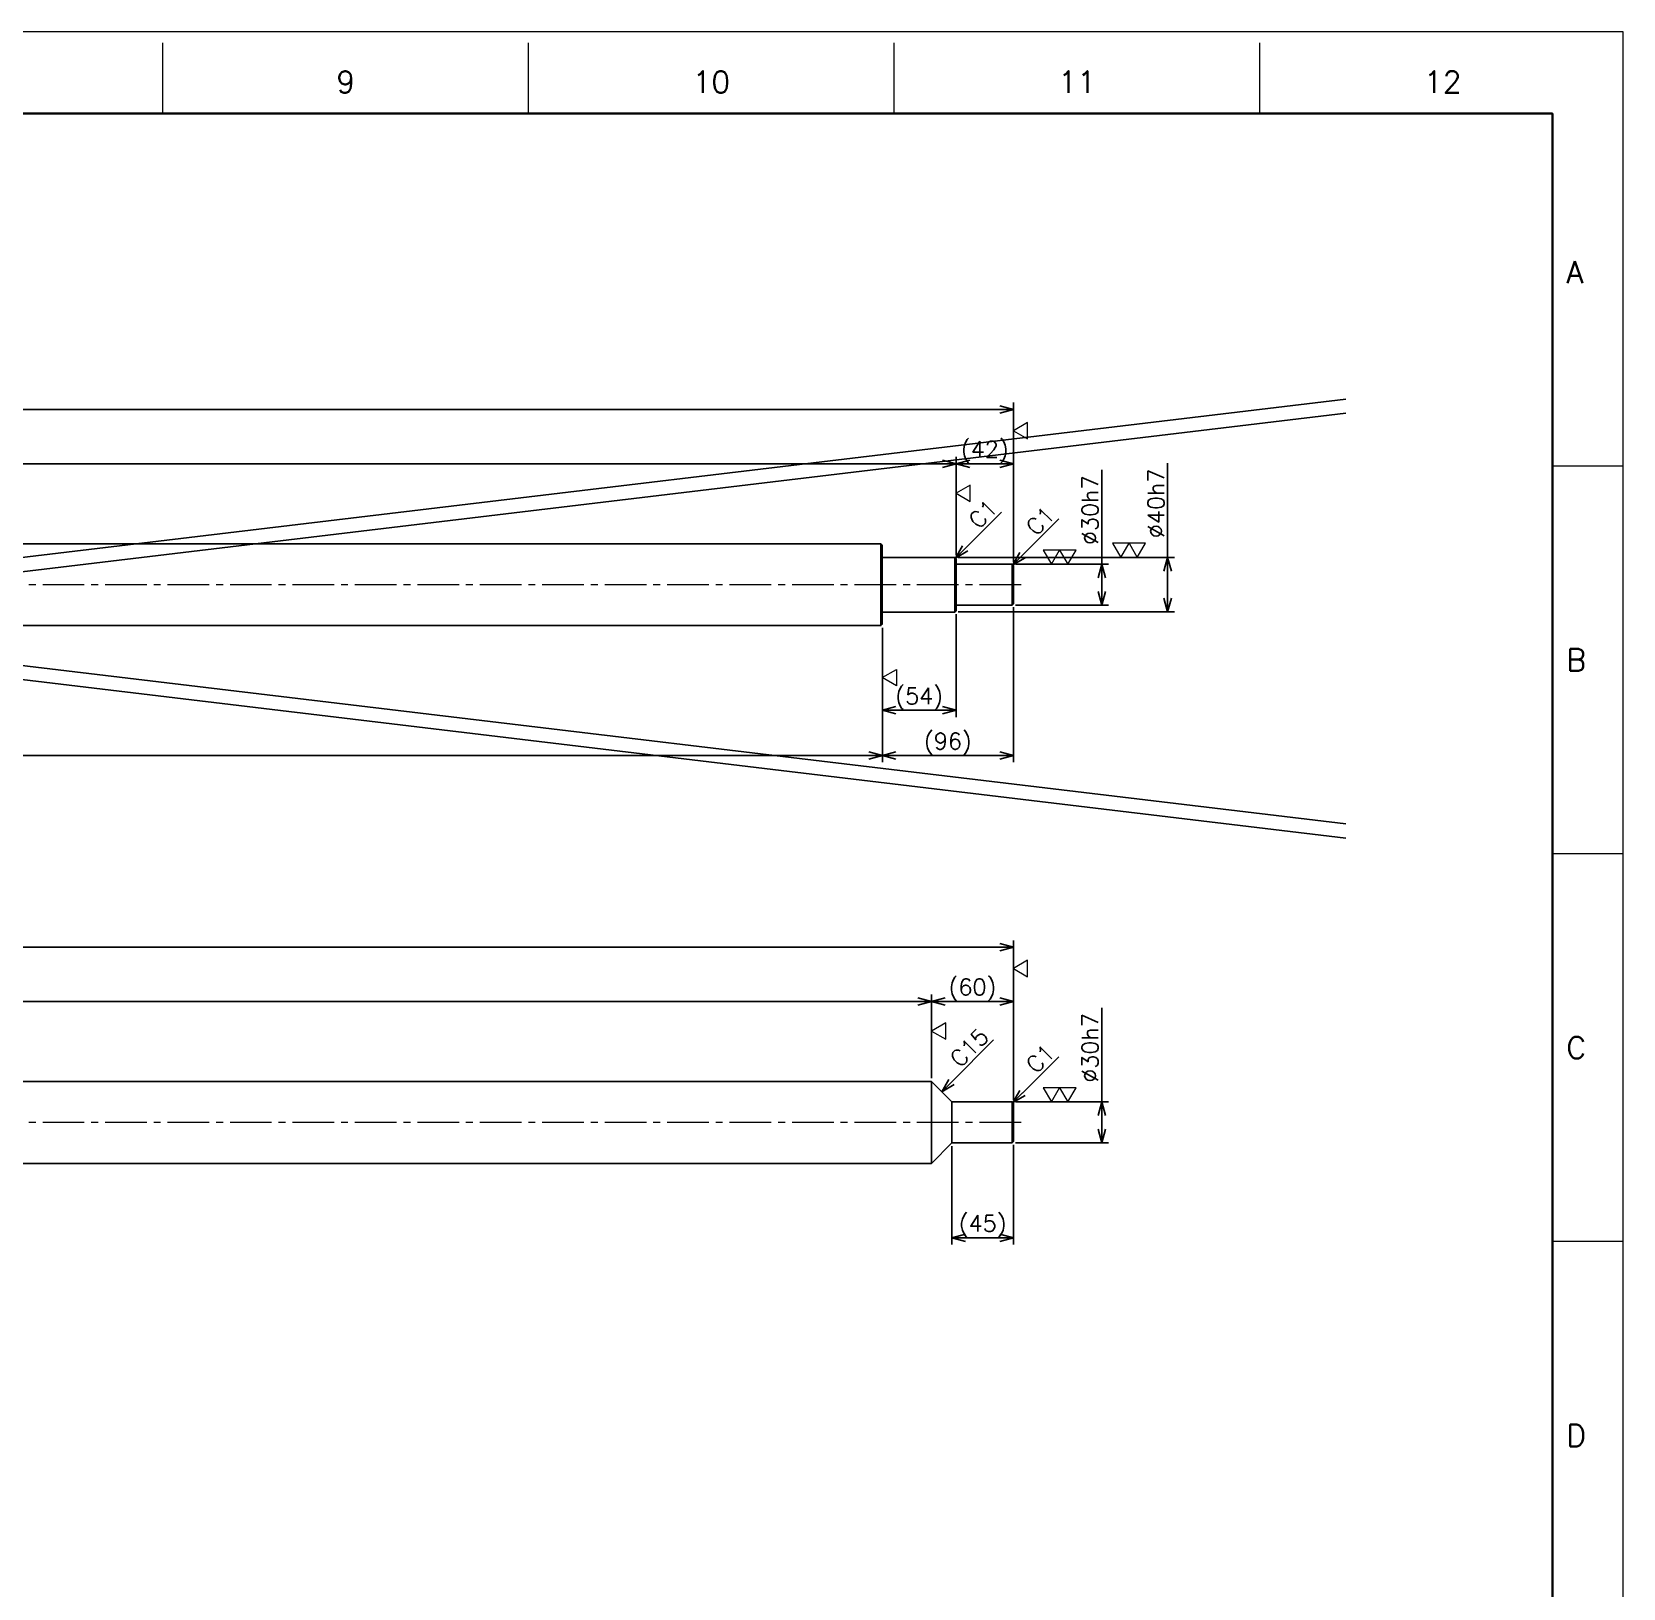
# Model space of a CAD drawing. Header units: millimetres. Extents: x 0 to 3313, y -19 to 2332.
# Drawn here: x 2148 to 3313, y 1192 to 2332 of the extents above; entities that cross this region are included whole.
import ezdxf
from ezdxf.enums import TextEntityAlignment as Align

# ---------------------------------------------------------------- set-up
doc = ezdxf.new("R2010")
doc.units = ezdxf.units.MM
doc.header["$LTSCALE"] = 1.6
doc.header["$PDMODE"] = 99
doc.header["$PDSIZE"] = 1
doc.linetypes.add('CENTER2', pattern=[28.575, 19.05, -3.175, 3.175, -3.175])
for name, color, linetype, lineweight in [('01_NORMAL', 7, 'Continuous', 25), ('05_CENTER', 4, 'CENTER2', 13), ('08_DIM', 3, 'Continuous', 13), ('90_FRAME', 5, 'Continuous', 35)]:
    doc.layers.add(name, color=color, linetype=linetype, lineweight=lineweight)
doc.layers.add('91_BLANK', color=5, linetype='Continuous', lineweight=0, plot=False)
doc.styles.add('KSS_TXT', font='txt.shx', dxfattribs={"bigfont": 'extfont2.shx'})
doc.dimstyles.new('KSS_DIM', dxfattribs={"dimscale": 4, "dimtxt": 3, "dimasz": 2.5, "dimexe": 1.25, "dimexo": 0.625, "dimtad": 1, "dimdsep": 46, "dimtxsty": 'KSS_TXT', "dimblk": 'OPEN30', "dimcen": 0, "dimazin": 2, "dimtfac": 0.75, "dimtmove": 0, "dimatfit": 3, "dimldrblk": 'OPEN30', "dimfxl": 1.25, "dimtolj": 1, "dimarcsym": 0})

# ---------------------------------------------------------------- blocks, each defined once
blk = doc.blocks.new('_Open30')
at = {"color": 0, "linetype": 'ByBlock', "lineweight": -2}
for p, q in [((-1, 0.27), (0, 0)), ((0, 0), (-1, -0.27)), ((0, 0), (-1, 0))]:
    blk.add_line(p, q, dxfattribs=at)
blk = doc.blocks.new('*D196')
at = {"layer": '08_DIM', "color": 0, "lineweight": -2, "transparency": 16777216}
for p, q in [((754.4, 1943.3), (754.4, 2060.1)), ((764.4, 2055.1), (2856.4, 2055.1)), ((2866.4, 1943.3), (2866.4, 2060.1))]:
    blk.add_line(p, q, dxfattribs=at)
at = {"layer": 'Defpoints', "color": 0, "transparency": 16777216}
for p in [(2866.4, 2055.1), (754.4, 1940.8), (2866.4, 1940.8)]:
    blk.add_point(p, dxfattribs=at)
at = {"layer": '08_DIM', "color": 0, "lineweight": -2, "transparency": 16777216, "xscale": 10, "yscale": 10, "zscale": 10, "rotation": 180}
blk.add_blockref('_Open30', (754.4, 2055.1), dxfattribs=at)
at = {"layer": '08_DIM', "color": 0, "lineweight": -2, "transparency": 16777216, "xscale": 10, "yscale": 10, "zscale": 10}
blk.add_blockref('_Open30', (2866.4, 2055.1), dxfattribs=at)
at = {"layer": '08_DIM', "color": 0, "transparency": 16777216, "insert": (1810.4, 2063.6), "char_height": 12, "attachment_point": 5, "style": 'KSS_TXT'}
blk.add_mtext('\\A1;2112', dxfattribs=at)
blk = doc.blocks.new('*D197')
at = {"layer": '08_DIM', "color": 0, "lineweight": -2, "transparency": 16777216}
for p, q in [((850.4, 1895.3), (850.4, 1796.7)), ((2770.4, 1895.3), (2770.4, 1796.7)), ((860.4, 1801.7), (2760.4, 1801.7))]:
    blk.add_line(p, q, dxfattribs=at)
at = {"layer": 'Defpoints', "color": 0, "transparency": 16777216}
for p in [(850.4, 1897.8), (2770.4, 1897.8), (2770.4, 1801.7)]:
    blk.add_point(p, dxfattribs=at)
at = {"layer": '08_DIM', "color": 0, "lineweight": -2, "transparency": 16777216, "xscale": 10, "yscale": 10, "zscale": 10, "rotation": 180}
blk.add_blockref('_Open30', (850.4, 1801.7), dxfattribs=at)
at = {"layer": '08_DIM', "color": 0, "lineweight": -2, "transparency": 16777216, "xscale": 10, "yscale": 10, "zscale": 10}
blk.add_blockref('_Open30', (2770.4, 1801.7), dxfattribs=at)
at = {"layer": '08_DIM', "color": 0, "transparency": 16777216, "insert": (1810.4, 1810.2), "char_height": 12, "attachment_point": 5, "style": 'KSS_TXT'}
blk.add_mtext('\\A1;1920', dxfattribs=at)
blk = doc.blocks.new('*D204')
at = {"layer": '08_DIM', "color": 0, "lineweight": -2, "transparency": 16777216}
for p, q in [((796.4, 1948.3), (796.4, 2020.4)), ((2824.4, 1948.3), (2824.4, 2020.4)), ((806.4, 2015.4), (2814.4, 2015.4))]:
    blk.add_line(p, q, dxfattribs=at)
at = {"layer": 'Defpoints', "color": 0, "transparency": 16777216}
for p in [(2824.4, 2015.4), (796.4, 1945.8), (2824.4, 1945.8)]:
    blk.add_point(p, dxfattribs=at)
at = {"layer": '08_DIM', "color": 0, "lineweight": -2, "transparency": 16777216, "xscale": 10, "yscale": 10, "zscale": 10, "rotation": 180}
blk.add_blockref('_Open30', (796.4, 2015.4), dxfattribs=at)
at = {"layer": '08_DIM', "color": 0, "lineweight": -2, "transparency": 16777216, "xscale": 10, "yscale": 10, "zscale": 10}
blk.add_blockref('_Open30', (2824.4, 2015.4), dxfattribs=at)
at = {"layer": '08_DIM', "color": 0, "transparency": 16777216, "insert": (1810.4, 2023.9), "char_height": 12, "attachment_point": 5, "style": 'KSS_TXT'}
blk.add_mtext('\\A1;2028', dxfattribs=at)
blk = doc.blocks.new('*D205')
at = {"layer": '08_DIM', "color": 0, "lineweight": -2, "transparency": 16777216}
for p, q in [((2824.4, 1905.3), (2824.4, 1829.8)), ((2770.4, 1895.3), (2770.4, 1829.8)), ((2780.4, 1834.8), (2814.4, 1834.8))]:
    blk.add_line(p, q, dxfattribs=at)
at = {"layer": 'Defpoints', "color": 0, "transparency": 16777216}
for p in [(2824.4, 1907.8), (2770.4, 1897.8), (2824.4, 1834.8)]:
    blk.add_point(p, dxfattribs=at)
at = {"layer": '08_DIM', "color": 0, "lineweight": -2, "transparency": 16777216, "xscale": 10, "yscale": 10, "zscale": 10, "rotation": 180}
blk.add_blockref('_Open30', (2770.4, 1834.8), dxfattribs=at)
at = {"layer": '08_DIM', "color": 0, "lineweight": -2, "transparency": 16777216, "xscale": 10, "yscale": 10, "zscale": 10}
blk.add_blockref('_Open30', (2824.4, 1834.8), dxfattribs=at)
at = {"layer": '08_DIM', "color": 0, "transparency": 16777216, "insert": (2797.4, 1843.3), "char_height": 12, "attachment_point": 5, "style": 'KSS_TXT'}
blk.add_mtext('\\A1;(54)', dxfattribs=at)
blk = doc.blocks.new('*D206')
at = {"layer": '08_DIM', "color": 0, "lineweight": -2, "transparency": 16777216}
for p, q in [((2824.4, 1948.3), (2824.4, 2020.4)), ((2866.4, 1943.3), (2866.4, 2020.4)), ((2834.4, 2015.4), (2856.4, 2015.4))]:
    blk.add_line(p, q, dxfattribs=at)
at = {"layer": 'Defpoints', "color": 0, "transparency": 16777216}
for p in [(2866.4, 2015.4), (2824.4, 1945.8), (2866.4, 1940.8)]:
    blk.add_point(p, dxfattribs=at)
at = {"layer": '08_DIM', "color": 0, "lineweight": -2, "transparency": 16777216, "xscale": 10, "yscale": 10, "zscale": 10, "rotation": 180}
blk.add_blockref('_Open30', (2824.4, 2015.4), dxfattribs=at)
at = {"layer": '08_DIM', "color": 0, "lineweight": -2, "transparency": 16777216, "xscale": 10, "yscale": 10, "zscale": 10}
blk.add_blockref('_Open30', (2866.4, 2015.4), dxfattribs=at)
at = {"layer": '08_DIM', "color": 0, "transparency": 16777216, "insert": (2845.4, 2023.9), "char_height": 12, "attachment_point": 5, "style": 'KSS_TXT'}
blk.add_mtext('\\A1;(42)', dxfattribs=at)
blk = doc.blocks.new('*D207')
at = {"layer": '08_DIM', "color": 0, "lineweight": -2, "transparency": 16777216}
for p, q in [((2866.4, 1910.3), (2866.4, 1796.7)), ((2770.4, 1895.3), (2770.4, 1796.7)), ((2856.4, 1801.7), (2780.4, 1801.7))]:
    blk.add_line(p, q, dxfattribs=at)
at = {"layer": 'Defpoints', "color": 0, "transparency": 16777216}
for p in [(2866.4, 1912.8), (2770.4, 1897.8), (2770.4, 1801.7)]:
    blk.add_point(p, dxfattribs=at)
at = {"layer": '08_DIM', "color": 0, "lineweight": -2, "transparency": 16777216, "xscale": 10, "yscale": 10, "zscale": 10, "rotation": 180}
blk.add_blockref('_Open30', (2770.4, 1801.7), dxfattribs=at)
at = {"layer": '08_DIM', "color": 0, "lineweight": -2, "transparency": 16777216, "xscale": 10, "yscale": 10, "zscale": 10}
blk.add_blockref('_Open30', (2866.4, 1801.7), dxfattribs=at)
at = {"layer": '08_DIM', "color": 0, "transparency": 16777216, "insert": (2818.4, 1810.2), "char_height": 12, "attachment_point": 5, "style": 'KSS_TXT'}
blk.add_mtext('\\A1;(96)', dxfattribs=at)
blk = doc.blocks.new('*D208')
at = {"layer": '08_DIM', "color": 0, "lineweight": -2, "transparency": 16777216}
for p, q in [((2931, 1941.8), (2931, 2010.8)), ((2867.9, 1941.8), (2936, 1941.8)), ((2931, 1921.8), (2931, 1931.8)), ((2867.9, 1911.8), (2936, 1911.8))]:
    blk.add_line(p, q, dxfattribs=at)
at = {"layer": 'Defpoints', "color": 0, "transparency": 16777216}
for p in [(2865.4, 1941.8), (2931, 1941.8), (2865.4, 1911.8)]:
    blk.add_point(p, dxfattribs=at)
at = {"layer": '08_DIM', "color": 0, "lineweight": -2, "transparency": 16777216, "xscale": 10, "yscale": 10, "zscale": 10}
for p, rotation in [((2931, 1941.8), 90), ((2931, 1911.8), 270)]:
    blk.add_blockref('_Open30', p, dxfattribs=dict(at, rotation=rotation))
at = {"layer": '08_DIM', "color": 0, "transparency": 16777216, "insert": (2922.5, 1981.3), "char_height": 12, "attachment_point": 5, "rotation": 90, "style": 'KSS_TXT'}
blk.add_mtext('\\A1;%%C30h7', dxfattribs=at)
blk = doc.blocks.new('*D209')
at = {"layer": '08_DIM', "color": 0, "lineweight": -2, "transparency": 16777216}
for p, q in [((2979.3, 1946.8), (2979.3, 2015.8)), ((2825.9, 1946.8), (2984.3, 1946.8)), ((2979.3, 1916.8), (2979.3, 1936.8)), ((2825.9, 1906.8), (2984.3, 1906.8))]:
    blk.add_line(p, q, dxfattribs=at)
at = {"layer": 'Defpoints', "color": 0, "transparency": 16777216}
for p in [(2823.4, 1946.8), (2979.3, 1946.8), (2823.4, 1906.8)]:
    blk.add_point(p, dxfattribs=at)
at = {"layer": '08_DIM', "color": 0, "lineweight": -2, "transparency": 16777216, "xscale": 10, "yscale": 10, "zscale": 10}
for p, rotation in [((2979.3, 1946.8), 90), ((2979.3, 1906.8), 270)]:
    blk.add_blockref('_Open30', p, dxfattribs=dict(at, rotation=rotation))
at = {"layer": '08_DIM', "color": 0, "transparency": 16777216, "insert": (2970.8, 1986.3), "char_height": 12, "attachment_point": 5, "rotation": 90, "style": 'KSS_TXT'}
blk.add_mtext('\\A1;%%C40h7', dxfattribs=at)
blk = doc.blocks.new('p1ba02')
for p, q in [((-1.5, 2.6), (1.5, 2.6)), ((0, 0), (-1.5, 2.6)), ((1.5, 2.6), (0, 0)), ((3, 0), (1.5, 2.6)), ((1.5, 2.6), (4.5, 2.6)), ((4.5, 2.6), (3, 0))]:
    blk.add_line(p, q)
blk = doc.blocks.new('p1ba01')
for p, q in [((0, 0), (-1.5, 2.6)), ((-1.5, 2.6), (1.5, 2.6)), ((1.5, 2.6), (0, 0))]:
    blk.add_line(p, q)
blk = doc.blocks.new('*D210')
at = {"layer": '08_DIM', "color": 0, "lineweight": -2, "transparency": 16777216}
blk.add_line((2831, 1953.3), (2857.6, 1979.9), dxfattribs=at)
at = {"layer": 'Defpoints', "color": 0, "transparency": 16777216}
for p in [(2861.5, 1983.9), (2861.5, 1983.9), (2823.9, 1946.3)]:
    blk.add_point(p, dxfattribs=at)
at = {"layer": '08_DIM', "color": 0, "lineweight": -2, "transparency": 16777216, "xscale": 10, "yscale": 10, "zscale": 10, "rotation": 225}
blk.add_blockref('_Open30', (2823.9, 1946.3), dxfattribs=at)
at = {"layer": '08_DIM', "color": 0, "transparency": 16777216, "insert": (2844.1, 1978.5), "char_height": 12, "attachment_point": 5, "rotation": 45, "style": 'KSS_TXT'}
blk.add_mtext('\\A1;C1', dxfattribs=at)
blk = doc.blocks.new('*D211')
at = {"layer": '08_DIM', "color": 0, "lineweight": -2, "transparency": 16777216}
blk.add_line((2873, 1948.3), (2899.6, 1974.9), dxfattribs=at)
at = {"layer": 'Defpoints', "color": 0, "transparency": 16777216}
for p in [(2903.5, 1978.9), (2903.5, 1978.9), (2865.9, 1941.3)]:
    blk.add_point(p, dxfattribs=at)
at = {"layer": '08_DIM', "color": 0, "lineweight": -2, "transparency": 16777216, "xscale": 10, "yscale": 10, "zscale": 10, "rotation": 225}
blk.add_blockref('_Open30', (2865.9, 1941.3), dxfattribs=at)
at = {"layer": '08_DIM', "color": 0, "transparency": 16777216, "insert": (2886.1, 1973.5), "char_height": 12, "attachment_point": 5, "rotation": 45, "style": 'KSS_TXT'}
blk.add_mtext('\\A1;C1', dxfattribs=at)
blk = doc.blocks.new('*D260')
at = {"layer": '08_DIM', "color": 0, "lineweight": -2, "transparency": 16777216}
for p, q in [((754.4, 1549.5), (754.4, 1666.3)), ((2866.4, 1549.5), (2866.4, 1666.3)), ((764.4, 1661.3), (2856.4, 1661.3))]:
    blk.add_line(p, q, dxfattribs=at)
at = {"layer": 'Defpoints', "color": 0, "transparency": 16777216}
for p in [(2866.4, 1661.3), (754.4, 1547), (2866.4, 1547)]:
    blk.add_point(p, dxfattribs=at)
at = {"layer": '08_DIM', "color": 0, "lineweight": -2, "transparency": 16777216, "xscale": 10, "yscale": 10, "zscale": 10, "rotation": 180}
blk.add_blockref('_Open30', (754.4, 1661.3), dxfattribs=at)
at = {"layer": '08_DIM', "color": 0, "lineweight": -2, "transparency": 16777216, "xscale": 10, "yscale": 10, "zscale": 10}
blk.add_blockref('_Open30', (2866.4, 1661.3), dxfattribs=at)
at = {"layer": '08_DIM', "color": 0, "transparency": 16777216, "insert": (1810.4, 1669.8), "char_height": 12, "attachment_point": 5, "style": 'KSS_TXT'}
blk.add_mtext('\\A1;2112', dxfattribs=at)
blk = doc.blocks.new('*D265')
at = {"layer": '08_DIM', "color": 0, "lineweight": -2, "transparency": 16777216}
for p, q in [((814.4, 1565.5), (814.4, 1626.6)), ((824.4, 1621.6), (2796.4, 1621.6)), ((2806.4, 1565.5), (2806.4, 1626.6))]:
    blk.add_line(p, q, dxfattribs=at)
at = {"layer": 'Defpoints', "color": 0, "transparency": 16777216}
for p in [(2806.4, 1621.6), (814.4, 1563), (2806.4, 1563)]:
    blk.add_point(p, dxfattribs=at)
at = {"layer": '08_DIM', "color": 0, "lineweight": -2, "transparency": 16777216, "xscale": 10, "yscale": 10, "zscale": 10, "rotation": 180}
blk.add_blockref('_Open30', (814.4, 1621.6), dxfattribs=at)
at = {"layer": '08_DIM', "color": 0, "lineweight": -2, "transparency": 16777216, "xscale": 10, "yscale": 10, "zscale": 10}
blk.add_blockref('_Open30', (2806.4, 1621.6), dxfattribs=at)
at = {"layer": '08_DIM', "color": 0, "transparency": 16777216, "insert": (1810.4, 1630.1), "char_height": 12, "attachment_point": 5, "style": 'KSS_TXT'}
blk.add_mtext('\\A1;1992', dxfattribs=at)
blk = doc.blocks.new('*D266')
at = {"layer": '08_DIM', "color": 0, "lineweight": -2, "transparency": 16777216}
for p, q in [((2806.4, 1565.5), (2806.4, 1626.6)), ((2816.4, 1621.6), (2856.4, 1621.6)), ((2866.4, 1549.5), (2866.4, 1626.6))]:
    blk.add_line(p, q, dxfattribs=at)
at = {"layer": 'Defpoints', "color": 0, "transparency": 16777216}
for p in [(2866.4, 1621.6), (2806.4, 1563), (2866.4, 1547)]:
    blk.add_point(p, dxfattribs=at)
at = {"layer": '08_DIM', "color": 0, "lineweight": -2, "transparency": 16777216, "xscale": 10, "yscale": 10, "zscale": 10, "rotation": 180}
blk.add_blockref('_Open30', (2806.4, 1621.6), dxfattribs=at)
at = {"layer": '08_DIM', "color": 0, "lineweight": -2, "transparency": 16777216, "xscale": 10, "yscale": 10, "zscale": 10}
blk.add_blockref('_Open30', (2866.4, 1621.6), dxfattribs=at)
at = {"layer": '08_DIM', "color": 0, "transparency": 16777216, "insert": (2836.4, 1630.1), "char_height": 12, "attachment_point": 5, "style": 'KSS_TXT'}
blk.add_mtext('\\A1;(60)', dxfattribs=at)
blk = doc.blocks.new('*D267')
at = {"layer": '08_DIM', "color": 0, "lineweight": -2, "transparency": 16777216}
for p, q in [((2931, 1548), (2931, 1617)), ((2867.9, 1548), (2936, 1548)), ((2931, 1528), (2931, 1538)), ((2867.9, 1518), (2936, 1518))]:
    blk.add_line(p, q, dxfattribs=at)
at = {"layer": 'Defpoints', "color": 0, "transparency": 16777216}
for p in [(2865.4, 1548), (2931, 1548), (2865.4, 1518)]:
    blk.add_point(p, dxfattribs=at)
at = {"layer": '08_DIM', "color": 0, "lineweight": -2, "transparency": 16777216, "xscale": 10, "yscale": 10, "zscale": 10}
for p, rotation in [((2931, 1548), 90), ((2931, 1518), 270)]:
    blk.add_blockref('_Open30', p, dxfattribs=dict(at, rotation=rotation))
at = {"layer": '08_DIM', "color": 0, "transparency": 16777216, "insert": (2922.5, 1587.5), "char_height": 12, "attachment_point": 5, "rotation": 90, "style": 'KSS_TXT'}
blk.add_mtext('\\A1;%%C30h7', dxfattribs=at)
blk = doc.blocks.new('*D268')
at = {"layer": '08_DIM', "color": 0, "lineweight": -2, "transparency": 16777216}
blk.add_line((2821, 1562.5), (2851.8, 1593.4), dxfattribs=at)
at = {"layer": 'Defpoints', "color": 0, "transparency": 16777216}
for p in [(2851.5, 1593.1), (2851.5, 1593.1), (2813.9, 1555.5)]:
    blk.add_point(p, dxfattribs=at)
at = {"layer": '08_DIM', "color": 0, "lineweight": -2, "transparency": 16777216, "xscale": 10, "yscale": 10, "zscale": 10, "rotation": 225}
blk.add_blockref('_Open30', (2813.9, 1555.5), dxfattribs=at)
at = {"layer": '08_DIM', "color": 0, "transparency": 16777216, "insert": (2834.1, 1587.7), "char_height": 12, "attachment_point": 5, "rotation": 45, "style": 'KSS_TXT'}
blk.add_mtext('\\A1;C15', dxfattribs=at)
blk = doc.blocks.new('*D269')
at = {"layer": '08_DIM', "color": 0, "lineweight": -2, "transparency": 16777216}
blk.add_line((2873, 1554.5), (2899.6, 1581.1), dxfattribs=at)
at = {"layer": 'Defpoints', "color": 0, "transparency": 16777216}
for p in [(2903.5, 1585.1), (2903.5, 1585.1), (2865.9, 1547.5)]:
    blk.add_point(p, dxfattribs=at)
at = {"layer": '08_DIM', "color": 0, "lineweight": -2, "transparency": 16777216, "xscale": 10, "yscale": 10, "zscale": 10, "rotation": 225}
blk.add_blockref('_Open30', (2865.9, 1547.5), dxfattribs=at)
at = {"layer": '08_DIM', "color": 0, "transparency": 16777216, "insert": (2886.1, 1579.7), "char_height": 12, "attachment_point": 5, "rotation": 45, "style": 'KSS_TXT'}
blk.add_mtext('\\A1;C1', dxfattribs=at)
blk = doc.blocks.new('*D271')
at = {"layer": '08_DIM', "color": 0, "lineweight": -2, "transparency": 16777216}
for p, q in [((2821.4, 1515.5), (2821.4, 1443.5)), ((2866.4, 1516.5), (2866.4, 1443.5)), ((2831.4, 1448.5), (2856.4, 1448.5))]:
    blk.add_line(p, q, dxfattribs=at)
at = {"layer": 'Defpoints', "color": 0, "transparency": 16777216}
for p in [(2821.4, 1518), (2866.4, 1519), (2866.4, 1448.5)]:
    blk.add_point(p, dxfattribs=at)
at = {"layer": '08_DIM', "color": 0, "lineweight": -2, "transparency": 16777216, "xscale": 10, "yscale": 10, "zscale": 10, "rotation": 180}
blk.add_blockref('_Open30', (2821.4, 1448.5), dxfattribs=at)
at = {"layer": '08_DIM', "color": 0, "lineweight": -2, "transparency": 16777216, "xscale": 10, "yscale": 10, "zscale": 10}
blk.add_blockref('_Open30', (2866.4, 1448.5), dxfattribs=at)
at = {"layer": '08_DIM', "color": 0, "transparency": 16777216, "insert": (2843.9, 1457), "char_height": 12, "attachment_point": 5, "style": 'KSS_TXT'}
blk.add_mtext('\\A1;(45)', dxfattribs=at)

msp = doc.modelspace()

# ---------------------------------------------------------------- linework, layer by layer
for p, q in [((2769.397, 1956.778), (2769.397, 1896.778)), ((2823.397, 1946.778), (2823.397, 1906.778)), ((2865.397, 1941.778), (2865.397, 1911.778)), ((2865.397, 1547.963), (2865.397, 1517.963))]:
    msp.add_line(p, q)
at = {"color": 0}
for p, q in [((2770.397, 1946.778), (2823.397, 1946.778)), ((2824.397, 1945.778), (2823.397, 1946.778)), ((2824.397, 1945.778), (2824.397, 1907.778)), ((2865.397, 1941.778), (2824.397, 1941.778)), ((2866.397, 1940.778), (2865.397, 1941.778)), ((2866.397, 1912.778), (2866.397, 1940.778)), ((2824.397, 1911.778), (2865.397, 1911.778)), ((2865.397, 1911.778), (2866.397, 1912.778)), ((2823.397, 1906.778), (2770.397, 1906.778)), ((2823.397, 1906.778), (2824.397, 1907.778)), ((2806.397, 1562.963), (2821.397, 1547.963)), ((2806.397, 1562.963), (2806.397, 1502.963)), ((2821.397, 1547.963), (2821.397, 1517.963)), ((2865.397, 1547.963), (2821.397, 1547.963)), ((2866.397, 1546.963), (2865.397, 1547.963)), ((2866.397, 1518.963), (2866.397, 1546.963)), ((2821.397, 1517.963), (2806.397, 1502.963)), ((2821.397, 1517.963), (2865.397, 1517.963)), ((2865.397, 1517.963), (2866.397, 1518.963))]:
    msp.add_line(p, q, dxfattribs=at)
for points in [[(851.397, 1956.778), (2769.397, 1956.778)], [(2769.397, 1956.778), (2769.397, 1956.778), (2770.397, 1955.778), (2770.397, 1897.778), (2769.397, 1896.778), (2769.397, 1896.778)], [(2769.397, 1896.778), (851.397, 1896.778)], [(814.397, 1562.963), (2806.397, 1562.963)], [(2806.397, 1502.963), (814.397, 1502.963)]]:
    msp.add_lwpolyline(points, dxfattribs=at)
at = {"layer": '01_NORMAL', "color": 1}
for p, q in [((510.94, 2062.71), (3109.855, 1751.55)), ((3109.855, 2062.71), (510.94, 1751.55)), ((510.94, 2052.358), (3109.855, 1741.198)), ((3109.855, 2052.358), (510.94, 1741.198))]:
    msp.add_line(p, q, dxfattribs=at)
at = {"layer": '05_CENTER'}
for p, q in [((2871.936, 1926.778), (748.858, 1926.778)), ((2871.936, 1532.963), (748.858, 1532.963))]:
    msp.add_line(p, q, dxfattribs=at)
at = {"layer": '90_FRAME', "color": 4, "lineweight": 13}
for p, q in [((2243.637, 2271.831), (2243.637, 2323.679)), ((2511.371, 2271.831), (2511.371, 2323.679)), ((2779.104, 2271.831), (2779.104, 2323.679)), ((3046.838, 2271.831), (3046.838, 2323.679)), ((3312.803, 2013.69), (3260.956, 2013.69)), ((3312.803, 1729.701), (3260.956, 1729.701)), ((3312.803, 1445.713), (3260.956, 1445.713))]:
    msp.add_line(p, q, dxfattribs=at)
at = {"layer": '90_FRAME'}
msp.add_lwpolyline([(155.384, 51.616), (3260.956, 51.616), (3260.956, 2271.831), (155.384, 2271.831)], close=True, dxfattribs=at)
at = {"layer": '91_BLANK'}
msp.add_lwpolyline([(0, 0), (3312.803, 0), (3312.803, 2331.679), (0, 2331.679)], close=True, dxfattribs=at)

# ---------------------------------------------------------------- block references
at = {"layer": '08_DIM', "yscale": 4, "zscale": 4, "rotation": 270}
for p, xscale in [((2866.397, 2039.515), -4), ((2824.397, 1993.691), -4), ((2770.397, 1858.792), 4), ((2866.397, 1645.7), -4), ((2806.397, 1599.876), -4)]:
    msp.add_blockref('p1ba01', p, dxfattribs=dict(at, xscale=xscale))
at = {"layer": '08_DIM', "xscale": -4, "yscale": 4, "zscale": 4}
for p in [(2906.208, 1941.778), (2956.995, 1946.778), (2906.208, 1547.963)]:
    msp.add_blockref('p1ba02', p, dxfattribs=at)

# ---------------------------------------------------------------- texts
at = {"layer": '90_FRAME', "color": 0, "lineweight": 13, "style": 'KSS_TXT'}
for s, p in [('9', (2377.504, 2282.158)), ('10', (2645.237, 2282.158)), ('11', (2912.971, 2282.158)), ('12', (3180.705, 2282.158))]:
    msp.add_text(s, height=16, dxfattribs=at).set_placement(p, align=Align.BOTTOM_CENTER)
for s, p in [('A', (3271.263, 2155.685)), ('B', (3271.263, 1871.696)), ('C', (3271.263, 1587.707)), ('D', (3271.263, 1303.718))]:
    msp.add_text(s, height=16, dxfattribs=at).set_placement(p, align=Align.MIDDLE_LEFT)

# ---------------------------------------------------------------- dimensions: what is measured, and where the dimension line sits
at = {"layer": '08_DIM'}
for base, p1, p2, override, picture, middle in [((2866.397, 2055.096), (754.397, 1940.778), (2866.397, 1940.778), {"dimscale": 4, "dimarcsym": 1}, '*D196', (1810.397, 2063.596)), ((2824.397, 2015.366), (796.397, 1945.778), (2824.397, 1945.778), {"dimarcsym": 1}, '*D204', (1810.397, 2023.866)), ((2770.397, 1801.748), (850.397, 1897.778), (2770.397, 1897.778), {"dimscale": 4, "dimarcsym": 1}, '*D197', (1810.397, 1810.248)), ((2866.397, 1661.281), (754.397, 1546.963), (2866.397, 1546.963), {"dimarcsym": 1}, '*D260', (1810.397, 1669.781)), ((2806.397, 1621.552), (814.397, 1562.963), (2806.397, 1562.963), {"dimarcsym": 1}, '*D265', (1810.397, 1630.052))]:
    dim = msp.add_linear_dim(base=base, p1=p1, p2=p2, dimstyle='KSS_DIM', override=override, dxfattribs=at)
    dim.commit()
    dim.dimension.update_dxf_attribs({"geometry": picture, "text_midpoint": middle})
for base, p1, p2, angle, text, picture, middle in [((2866.397, 2015.366), (2824.397, 1945.778), (2866.397, 1940.778), 180, '(<>)', '*D206', (2845.397, 2023.866)), ((2979.314, 1946.778), (2823.397, 1906.778), (2823.397, 1946.778), 90, '%%C<>h7', '*D209', (2970.814, 1986.278)), ((2931.032, 1941.778), (2865.397, 1911.778), (2865.397, 1941.778), 90, '%%C<>h7', '*D208', (2922.532, 1981.278)), ((2770.397, 1801.748), (2866.397, 1912.778), (2770.397, 1897.778), 180, '(<>)', '*D207', (2818.397, 1810.248)), ((2824.397, 1834.814), (2770.397, 1897.778), (2824.397, 1907.778), 180, '(<>)', '*D205', (2797.397, 1843.314)), ((2866.397, 1621.552), (2806.397, 1562.963), (2866.397, 1546.963), 180, '(<>)', '*D266', (2836.397, 1630.052)), ((2931.032, 1547.963), (2865.397, 1517.963), (2865.397, 1547.963), 90, '%%C<>h7', '*D267', (2922.532, 1587.463)), ((2866.397, 1448.53), (2821.397, 1517.963), (2866.397, 1518.963), 180, '(<>)', '*D271', (2843.897, 1457.03))]:
    dim = msp.add_linear_dim(base=base, p1=p1, p2=p2, angle=angle, text=text, dimstyle='KSS_DIM', override={"dimarcsym": 1}, dxfattribs=at)
    dim.commit()
    dim.dimension.update_dxf_attribs({"geometry": picture, "text_midpoint": middle})
for base, p1, p2, text, picture, middle in [((2861.505, 1983.886), (2823.897, 1946.278), (2861.505, 1983.886), 'C1', '*D210', (2850.126, 1972.506)), ((2903.505, 1978.886), (2865.897, 1941.278), (2903.505, 1978.886), 'C1', '*D211', (2892.126, 1967.506)), ((2851.505, 1593.071), (2813.897, 1555.463), (2851.505, 1593.071), 'C15', '*D268', (2840.126, 1581.692)), ((2903.505, 1585.071), (2865.897, 1547.463), (2903.505, 1585.071), 'C1', '*D269', (2892.126, 1573.692))]:
    dim = msp.add_linear_dim(base=base, p1=p1, p2=p2, angle=45, text=text, dimstyle='KSS_DIM', override={"dimse1": 1, "dimse2": 1, "dimsd2": 1, "dimarcsym": 1}, dxfattribs=at)
    dim.commit()
    dim.dimension.update_dxf_attribs({"geometry": picture, "text_midpoint": middle, "dimtype": 161})

doc.saveas('drawing.dxf')
